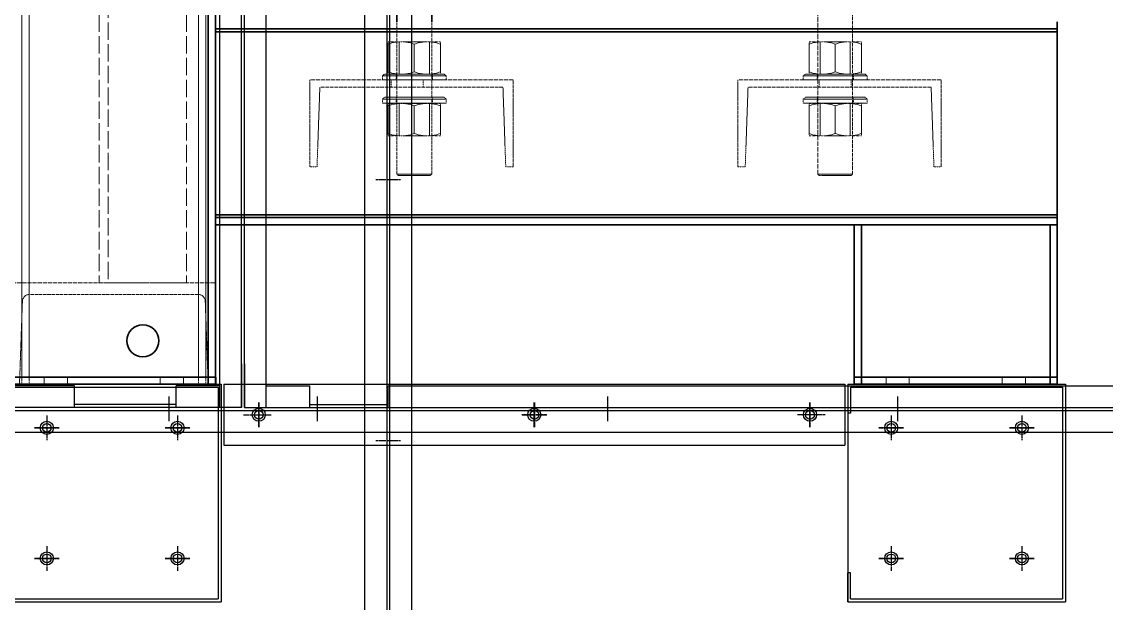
# Model space of a CAD drawing. Header units: millimetres. Extents: x 2197 to 34309, y 1850 to 24558.
# Drawn here: x 14535 to 15283, y 10025 to 10426 of the extents above; entities that cross this region are included whole.
import ezdxf

# ---------------------------------------------------------------- set-up
doc = ezdxf.new("R2010")
doc.units = ezdxf.units.MM
doc.linetypes.add('CENTER', pattern=[2, 1.25, -0.25, 0.25, -0.25])
doc.linetypes.add('DASHED', pattern=[15, 12, -3])
doc.layers.add('center', color=1, linetype='CENTER')

# ---------------------------------------------------------------- blocks, each defined once
blk = doc.blocks.new('A$C246C749F')
for p, q in [((0, 150), (0, 0)), ((0, 150), (150, 150)), ((0, 150), (0, 130)), ((150, 150), (150, 0)), ((2, 148), (148, 148)), ((2, 148), (2, 130)), ((148, 148), (148, 2)), ((2, 130), (0, 130)), ((2, 20), (0, 20)), ((0, 0), (0, 20)), ((2, 2), (2, 20)), ((0, 0), (150, 0)), ((2, 2), (148, 2))]:
    blk.add_line(p, q)
for centre in [(30, 120), (120, 120), (30, 30), (120, 30)]:
    blk.add_circle(centre, 3)
at = {"layer": 'center'}
for p, q in [((30, 128.5), (30, 111.5)), ((120, 128.5), (120, 111.5)), ((38.5, 120), (21.5, 120)), ((128.5, 120), (111.5, 120)), ((30, 38.5), (30, 21.5)), ((120, 38.5), (120, 21.5)), ((38.5, 30), (21.5, 30)), ((128.5, 30), (111.5, 30))]:
    blk.add_line(p, q, dxfattribs=at)
blk = doc.blocks.new('A$C637D7238')
at = {"color": 7, "linetype": 'DASHED', "lineweight": 13}
for p, q in [((851.65, 2530), (851.65, 10)), ((856.64, 2530), (856.64, 10)), ((973.35, 2530), (973.35, 10)), ((978.35, 2530), (978.35, 10)), ((980, 2530), (980, 10)), ((911, 484.54), (911, 80)), ((905, 475.01), (905, 80)), ((965, 475.01), (965, 80)), ((985, 255), (1565, 255)), ((985, 253.08), (1565, 253.08)), ((985, 126.92), (1565, 126.92)), ((985, 125), (1565, 125))]:
    blk.add_line(p, q, dxfattribs=at)
at = {"color": 7, "lineweight": 35}
for p, q in [((980, 2530), (980, 10)), ((985, 2530), (985, 10)), ((985, 255), (1565, 255)), ((985, 253.08), (1565, 253.08)), ((985, 126.92), (1565, 126.92)), ((985, 125), (1565, 125)), ((985, 120), (1565, 120))]:
    blk.add_line(p, q, dxfattribs=at)
at = {"color": 7, "lineweight": 13}
for p, q in [((851.65, 2525), (851.65, 15)), ((856.64, 2525), (856.64, 15)), ((973.35, 2525), (973.35, 15)), ((978.35, 2525), (978.35, 15))]:
    blk.add_line(p, q, dxfattribs=at)
at = {"color": 7, "lineweight": 35, "ltscale": 0.089889}
for p, q in [((1110, 260), (1110, 313.93)), ((1134, 260), (1134, 313.93))]:
    blk.add_line(p, q, dxfattribs=at)
at = {"color": 7, "linetype": 'DASHED', "lineweight": 13, "ltscale": 0.259422}
blk.add_line((1400, 154.85), (1400, 310.5), dxfattribs=at)
at = {"color": 7, "linetype": 'DASHED', "lineweight": 13, "ltscale": 0.202296}
blk.add_line((1424, 154.85), (1424, 276.23), dxfattribs=at)
at = {"color": 7, "lineweight": 35, "ltscale": 0.008333}
for p, q in [((985, 255), (985, 260)), ((1565, 255), (1565, 260)), ((985, 120), (985, 125)), ((1430, 120), (1425, 120)), ((1565, 120), (1560, 120)), ((1565, 120), (1565, 125)), ((985.16, 10), (985.16, 15)), ((1425, 10), (1425, 15)), ((1565, 10), (1565, 15)), ((980, 10), (985, 10)), ((1430, 10), (1425, 10)), ((1565, 10), (1560, 10))]:
    blk.add_line(p, q, dxfattribs=at)
at = {"color": 7, "linetype": 'DASHED', "lineweight": 13, "ltscale": 0.003201}
for p, q in [((985, 253.08), (985, 255)), ((985, 125), (985, 126.92))]:
    blk.add_line(p, q, dxfattribs=at)
at = {"color": 7, "linetype": 'DASHED', "lineweight": 13, "ltscale": 0.175247}
for p, q in [((1110, 154.85), (1110, 260)), ((1134, 154.85), (1134, 260))]:
    blk.add_line(p, q, dxfattribs=at)
at = {"color": 7, "lineweight": 35, "ltscale": 0.003201}
for p, q in [((1565, 253.08), (1565, 255)), ((1565, 125), (1565, 126.92))]:
    blk.add_line(p, q, dxfattribs=at)
at = {"color": 7, "linetype": 'DASHED', "lineweight": 13, "ltscale": 0.210264}
for p, q in [((985, 253.08), (985, 126.92)), ((1183.08, 214.85), (1056.92, 214.85)), ((1478.08, 214.85), (1351.92, 214.85))]:
    blk.add_line(p, q, dxfattribs=at)
at = {"color": 7, "lineweight": 35, "ltscale": 0.210264}
blk.add_line((1565, 253.08), (1565, 126.92), dxfattribs=at)
at = {"color": 7, "linetype": 'DASHED', "lineweight": 13, "ltscale": 0.012392}
for p, q in [((1111.43, 246.12), (1104, 246.12)), ((1140, 246.12), (1132.56, 246.12)), ((1401.43, 246.12), (1394, 246.12)), ((1430, 246.12), (1422.56, 246.12)), ((1111.43, 223.82), (1104, 223.82)), ((1140, 223.82), (1132.56, 223.82)), ((1401.43, 223.82), (1394, 223.82)), ((1430, 223.82), (1422.56, 223.82)), ((1111.43, 203.6), (1104, 203.6)), ((1140, 203.6), (1132.56, 203.6)), ((1401.43, 203.6), (1394, 203.6)), ((1430, 203.6), (1422.56, 203.6)), ((1111.43, 181.3), (1104, 181.3)), ((1140, 181.3), (1132.56, 181.3)), ((1401.43, 181.3), (1394, 181.3)), ((1430, 181.3), (1422.56, 181.3))]:
    blk.add_line(p, q, dxfattribs=at)
at = {"color": 7, "linetype": 'DASHED', "lineweight": 13, "ltscale": 0.002592}
for p, q in [((1104, 246.12), (1104, 244.57)), ((1140, 246.12), (1140, 244.57)), ((1394, 246.12), (1394, 244.57)), ((1430, 246.12), (1430, 244.57)), ((1104, 223.82), (1104, 225.38)), ((1140, 223.82), (1140, 225.38)), ((1394, 223.82), (1394, 225.38)), ((1430, 223.82), (1430, 225.38)), ((1104, 203.6), (1104, 202.05)), ((1140, 203.6), (1140, 202.05)), ((1394, 203.6), (1394, 202.05)), ((1430, 203.6), (1430, 202.05)), ((1104, 181.3), (1104, 182.86)), ((1140, 181.3), (1140, 182.86)), ((1394, 181.3), (1394, 182.86)), ((1430, 181.3), (1430, 182.86))]:
    blk.add_line(p, q, dxfattribs=at)
at = {"color": 7, "linetype": 'DASHED', "lineweight": 13, "ltscale": 0.031982}
for p, q in [((1104, 225.38), (1104, 244.57)), ((1122, 225.38), (1122, 244.57)), ((1122, 225.38), (1122, 244.57)), ((1140, 225.38), (1140, 244.57)), ((1394, 225.38), (1394, 244.57)), ((1412, 225.38), (1412, 244.57)), ((1412, 225.38), (1412, 244.57)), ((1430, 225.38), (1430, 244.57)), ((1104, 182.86), (1104, 202.05)), ((1122, 182.86), (1122, 202.05)), ((1122, 182.86), (1122, 202.05)), ((1140, 182.86), (1140, 202.05)), ((1394, 182.86), (1394, 202.05)), ((1412, 182.86), (1412, 202.05)), ((1412, 182.86), (1412, 202.05)), ((1430, 182.86), (1430, 202.05))]:
    blk.add_line(p, q, dxfattribs=at)
at = {"color": 7, "linetype": 'DASHED', "lineweight": 13, "ltscale": 0.005216}
for p, q in [((1111.43, 246.12), (1114.56, 246.12)), ((1129.43, 246.12), (1132.56, 246.12)), ((1401.43, 246.12), (1404.56, 246.12)), ((1419.43, 246.12), (1422.56, 246.12)), ((1111.43, 223.82), (1114.56, 223.82)), ((1129.43, 223.82), (1132.56, 223.82)), ((1401.43, 223.82), (1404.56, 223.82)), ((1419.43, 223.82), (1422.56, 223.82)), ((1111.43, 203.6), (1114.56, 203.6)), ((1129.43, 203.6), (1132.56, 203.6)), ((1401.43, 203.6), (1404.56, 203.6)), ((1419.43, 203.6), (1422.56, 203.6)), ((1111.43, 181.3), (1114.56, 181.3)), ((1129.43, 181.3), (1132.56, 181.3)), ((1401.43, 181.3), (1404.56, 181.3)), ((1419.43, 181.3), (1422.56, 181.3))]:
    blk.add_line(p, q, dxfattribs=at)
at = {"color": 7, "linetype": 'DASHED', "lineweight": 13, "ltscale": 0.037167}
for p, q in [((1111.62, 223.82), (1111.62, 246.12)), ((1132.38, 223.82), (1132.38, 246.12)), ((1401.62, 223.82), (1401.62, 246.12)), ((1422.38, 223.82), (1422.38, 246.12))]:
    blk.add_line(p, q, dxfattribs=at)
at = {"color": 7, "linetype": 'DASHED', "lineweight": 13, "ltscale": 0.024784}
for p, q in [((1129.43, 246.12), (1114.56, 246.12)), ((1419.43, 246.12), (1404.56, 246.12)), ((1129.43, 223.82), (1114.56, 223.82)), ((1419.43, 223.82), (1404.56, 223.82)), ((1129.43, 203.6), (1114.56, 203.6)), ((1419.43, 203.6), (1404.56, 203.6)), ((1129.43, 181.3), (1114.56, 181.3)), ((1419.43, 181.3), (1404.56, 181.3))]:
    blk.add_line(p, q, dxfattribs=at)
at = {"color": 7, "linetype": 'DASHED', "lineweight": 13, "ltscale": 0.1}
for p, q in [((1050, 219.85), (1050, 159.85)), ((1190, 159.85), (1190, 219.85)), ((1345, 219.85), (1345, 159.85)), ((1485, 159.85), (1485, 219.85)), ((905, 80), (965, 80))]:
    blk.add_line(p, q, dxfattribs=at)
at = {"color": 7, "linetype": 'DASHED', "lineweight": 13, "ltscale": 0.233333}
for p, q in [((1190, 219.85), (1050, 219.85)), ((1485, 219.85), (1345, 219.85)), ((845, 80), (985, 80))]:
    blk.add_line(p, q, dxfattribs=at)
at = {"color": 7, "linetype": 'DASHED', "lineweight": 13, "ltscale": 0.003151}
for p, q in [((1101.5, 223.85), (1100, 222.69)), ((1142.5, 223.85), (1144, 222.69)), ((1391.5, 223.85), (1390, 222.69)), ((1432.5, 223.85), (1434, 222.69)), ((1101.5, 207.85), (1100, 206.69)), ((1142.5, 207.85), (1144, 206.69)), ((1391.5, 207.85), (1390, 206.69)), ((1432.5, 207.85), (1434, 206.69))]:
    blk.add_line(p, q, dxfattribs=at)
at = {"color": 7, "linetype": 'DASHED', "lineweight": 13, "ltscale": 0.036667}
for p, q in [((1122, 222.69), (1100, 222.69)), ((1122, 219.85), (1100, 219.85)), ((1144, 222.69), (1122, 222.69)), ((1144, 219.85), (1122, 219.85)), ((1412, 222.69), (1390, 222.69)), ((1412, 219.85), (1390, 219.85)), ((1434, 222.69), (1412, 222.69)), ((1434, 219.85), (1412, 219.85)), ((1122, 206.69), (1100, 206.69)), ((1122, 203.85), (1100, 203.85)), ((1144, 206.69), (1122, 206.69)), ((1144, 203.85), (1122, 203.85)), ((1412, 206.69), (1390, 206.69)), ((1412, 203.85), (1390, 203.85)), ((1434, 206.69), (1412, 206.69)), ((1434, 203.85), (1412, 203.85))]:
    blk.add_line(p, q, dxfattribs=at)
at = {"color": 7, "linetype": 'DASHED', "lineweight": 13, "ltscale": 0.004748}
for p, q in [((1100, 219.85), (1100, 222.69)), ((1144, 219.85), (1144, 222.69)), ((1390, 219.85), (1390, 222.69)), ((1434, 219.85), (1434, 222.69)), ((1100, 203.85), (1100, 206.69)), ((1144, 203.85), (1144, 206.69)), ((1390, 203.85), (1390, 206.69)), ((1434, 203.85), (1434, 206.69))]:
    blk.add_line(p, q, dxfattribs=at)
at = {"color": 7, "linetype": 'DASHED', "lineweight": 13, "ltscale": 0.034167}
for p, q in [((1122, 223.85), (1101.5, 223.85)), ((1142.5, 223.85), (1122, 223.85)), ((1412, 223.85), (1391.5, 223.85)), ((1432.5, 223.85), (1412, 223.85)), ((1122, 207.85), (1101.5, 207.85)), ((1142.5, 207.85), (1122, 207.85)), ((1412, 207.85), (1391.5, 207.85)), ((1432.5, 207.85), (1412, 207.85))]:
    blk.add_line(p, q, dxfattribs=at)
at = {"color": 7, "linetype": 'DASHED', "lineweight": 13, "ltscale": 0.008333}
for p, q in [((1106, 219.85), (1106, 214.85)), ((1106, 219.85), (1106, 214.85)), ((1128, 219.85), (1128, 214.85)), ((1128, 219.85), (1128, 214.85)), ((1401, 219.85), (1401, 214.85)), ((1401, 219.85), (1401, 214.85)), ((1423, 219.85), (1423, 214.85)), ((1423, 219.85), (1423, 214.85)), ((1050, 159.85), (1055, 159.85)), ((1190, 159.85), (1185, 159.85)), ((1345, 159.85), (1350, 159.85)), ((1485, 159.85), (1480, 159.85)), ((851.65, 15), (851.65, 10)), ((856.64, 15), (856.64, 10)), ((867, 10), (867, 15)), ((867, 15), (867, 10)), ((883, 10), (883, 15)), ((883, 15), (883, 10)), ((947, 10), (947, 15)), ((947, 15), (947, 10)), ((963, 10), (963, 15)), ((963, 15), (963, 10)), ((973.35, 15), (973.35, 10)), ((978.35, 15), (978.35, 10)), ((1447, 10), (1447, 15)), ((1447, 15), (1447, 10)), ((1463, 10), (1463, 15)), ((1463, 15), (1463, 10)), ((1527, 10), (1527, 15)), ((1527, 15), (1527, 10)), ((1543, 10), (1543, 15)), ((1543, 15), (1543, 10)), ((985, 10), (980, 10))]:
    blk.add_line(p, q, dxfattribs=at)
at = {"color": 7, "linetype": 'DASHED', "lineweight": 13, "ltscale": 0.006667}
for p, q in [((1109.5, 219.85), (1109.5, 223.85)), ((1134.5, 219.85), (1134.5, 223.85)), ((1399.5, 219.85), (1399.5, 223.85)), ((1424.5, 219.85), (1424.5, 223.85)), ((1109.5, 203.85), (1109.5, 207.85)), ((1134.5, 203.85), (1134.5, 207.85)), ((1399.5, 203.85), (1399.5, 207.85)), ((1424.5, 203.85), (1424.5, 207.85))]:
    blk.add_line(p, q, dxfattribs=at)
at = {"color": 7, "linetype": 'DASHED', "lineweight": 13, "ltscale": 0.091723}
for p, q in [((1055, 159.85), (1056.92, 214.85)), ((1185, 159.85), (1183.08, 214.85)), ((1350, 159.85), (1351.92, 214.85)), ((1480, 159.85), (1478.08, 214.85))]:
    blk.add_line(p, q, dxfattribs=at)
at = {"color": 7, "linetype": 'DASHED', "lineweight": 13, "ltscale": 0.037166}
for p, q in [((1111.62, 181.3), (1111.62, 203.6)), ((1132.38, 181.3), (1132.38, 203.6)), ((1401.62, 181.3), (1401.62, 203.6)), ((1422.38, 181.3), (1422.38, 203.6))]:
    blk.add_line(p, q, dxfattribs=at)
at = {"color": 7, "linetype": 'DASHED', "lineweight": 13, "ltscale": 0.037552}
for p, q in [((1132.53, 154.85), (1110, 154.85)), ((1134, 154.85), (1111.47, 154.85)), ((1424, 154.85), (1401.47, 154.85))]:
    blk.add_line(p, q, dxfattribs=at)
at = {"color": 7, "linetype": 'DASHED', "lineweight": 13, "ltscale": 0.002357}
for p, q in [((1111, 153.85), (1110, 154.85)), ((1133, 153.85), (1134, 154.85)), ((1401, 153.85), (1400, 154.85)), ((1423, 153.85), (1424, 154.85))]:
    blk.add_line(p, q, dxfattribs=at)
at = {"color": 7, "linetype": 'DASHED', "lineweight": 13, "ltscale": 0.002244}
for p, q in [((1112.35, 153.85), (1111, 153.85)), ((1402.35, 153.85), (1401, 153.85))]:
    blk.add_line(p, q, dxfattribs=at)
at = {"color": 7, "linetype": 'DASHED', "lineweight": 13, "ltscale": 0.034422}
for p, q in [((1133, 153.85), (1112.35, 153.85)), ((1423, 153.85), (1402.35, 153.85))]:
    blk.add_line(p, q, dxfattribs=at)
at = {"color": 7, "linetype": 'DASHED', "lineweight": 13, "ltscale": 0.037551}
blk.add_line((1422.53, 154.85), (1400, 154.85), dxfattribs=at)
at = {"color": 7, "lineweight": 35, "ltscale": 0.183333}
for p, q in [((1425, 120), (1425, 10)), ((1430, 120), (1430, 10)), ((1560, 120), (1560, 10)), ((1565, 120), (1565, 10))]:
    blk.add_line(p, q, dxfattribs=at)
at = {"color": 7, "linetype": 'DASHED', "lineweight": 13, "ltscale": 0.216667}
for p, q in [((1560, 120), (1430, 120)), ((1560, 10), (1430, 10))]:
    blk.add_line(p, q, dxfattribs=at)
at = {"color": 7, "linetype": 'DASHED', "lineweight": 13, "ltscale": 0.116667}
blk.add_line((985, 10), (985, 80), dxfattribs=at)
at = {"color": 7, "linetype": 'DASHED', "lineweight": 13, "ltscale": 0.193355}
blk.add_line((973.01, 72), (856.99, 72), dxfattribs=at)
at = {"color": 7, "linetype": 'DASHED', "lineweight": 13, "ltscale": 0.095349}
for p, q in [((852, 67.17), (850, 10)), ((980, 10), (978, 67.17))]:
    blk.add_line(p, q, dxfattribs=at)
at = {"color": 7, "lineweight": 35, "ltscale": 0.233333}
for p, q in [((985.16, 15), (845.16, 15)), ((1565, 15), (1425, 15)), ((845.16, 10), (985.16, 10)), ((1565, 10), (1425, 10))]:
    blk.add_line(p, q, dxfattribs=at)
at = {"color": 7, "linetype": 'DASHED', "lineweight": 13, "ltscale": 0.002746}
for p, q in [((850, 10), (851.65, 10)), ((980, 10), (978.35, 10))]:
    blk.add_line(p, q, dxfattribs=at)
at = {"color": 7, "linetype": 'DASHED', "lineweight": 13, "ltscale": 0.008328}
for p, q in [((856.64, 10), (851.65, 10)), ((978.35, 10), (973.35, 10))]:
    blk.add_line(p, q, dxfattribs=at)
at = {"color": 7, "linetype": 'DASHED', "lineweight": 13, "ltscale": 0.194519}
blk.add_line((856.64, 10), (973.35, 10), dxfattribs=at)
at = {"color": 7, "linetype": 'DASHED', "lineweight": 13}
for points in [[(1111.43, 246.12), (1109.9, 245.97), (1108.31, 245.71), (1106.63, 245.34), (1104.82, 244.83), (1104, 244.57)], [(1111.43, 246.12), (1109.9, 245.97), (1108.31, 245.71), (1106.63, 245.34), (1104.82, 244.83), (1104, 244.57)], [(1114.56, 246.12), (1116.1, 245.97), (1117.69, 245.71), (1119.37, 245.34), (1121.18, 244.83), (1122, 244.57)], [(1114.56, 246.12), (1116.1, 245.97), (1117.69, 245.71), (1119.37, 245.34), (1121.18, 244.83), (1122, 244.57)], [(1129.43, 246.12), (1127.9, 245.97), (1126.31, 245.71), (1124.63, 245.34), (1122.82, 244.83), (1122, 244.57)], [(1129.43, 246.12), (1127.9, 245.97), (1126.31, 245.71), (1124.63, 245.34), (1122.82, 244.83), (1122, 244.57)], [(1132.56, 246.12), (1134.1, 245.97), (1135.69, 245.71), (1137.37, 245.34), (1139.18, 244.83), (1140, 244.57)], [(1132.56, 246.12), (1134.1, 245.97), (1135.69, 245.71), (1137.37, 245.34), (1139.18, 244.83), (1140, 244.57)], [(1401.43, 246.12), (1399.9, 245.97), (1398.31, 245.71), (1396.63, 245.34), (1394.82, 244.83), (1394, 244.57)], [(1401.43, 246.12), (1399.9, 245.97), (1398.31, 245.71), (1396.63, 245.34), (1394.82, 244.83), (1394, 244.57)], [(1404.56, 246.12), (1406.1, 245.97), (1407.69, 245.71), (1409.37, 245.34), (1411.18, 244.83), (1412, 244.57)], [(1404.56, 246.12), (1406.1, 245.97), (1407.69, 245.71), (1409.37, 245.34), (1411.18, 244.83), (1412, 244.57)], [(1419.43, 246.12), (1417.9, 245.97), (1416.31, 245.71), (1414.63, 245.34), (1412.82, 244.83), (1412, 244.57)], [(1419.43, 246.12), (1417.9, 245.97), (1416.31, 245.71), (1414.63, 245.34), (1412.82, 244.83), (1412, 244.57)], [(1422.56, 246.12), (1424.1, 245.97), (1425.69, 245.71), (1427.37, 245.34), (1429.18, 244.83), (1430, 244.57)], [(1422.56, 246.12), (1424.1, 245.97), (1425.69, 245.71), (1427.37, 245.34), (1429.18, 244.83), (1430, 244.57)], [(1111.43, 223.82), (1109.9, 223.97), (1108.31, 224.23), (1106.63, 224.6), (1104.82, 225.11), (1104, 225.38)], [(1111.43, 223.82), (1109.9, 223.97), (1108.31, 224.23), (1106.63, 224.6), (1104.82, 225.11), (1104, 225.38)], [(1114.56, 223.82), (1116.1, 223.97), (1117.69, 224.23), (1119.37, 224.6), (1121.18, 225.11), (1122, 225.38)], [(1114.56, 223.82), (1116.1, 223.97), (1117.69, 224.23), (1119.37, 224.6), (1121.18, 225.11), (1122, 225.38)], [(1129.43, 223.82), (1127.9, 223.97), (1126.31, 224.23), (1124.63, 224.6), (1122.82, 225.11), (1122, 225.38)], [(1129.43, 223.82), (1127.9, 223.97), (1126.31, 224.23), (1124.63, 224.6), (1122.82, 225.11), (1122, 225.38)], [(1132.56, 223.82), (1134.1, 223.97), (1135.69, 224.23), (1137.37, 224.6), (1139.18, 225.11), (1140, 225.38)], [(1132.56, 223.82), (1134.1, 223.97), (1135.69, 224.23), (1137.37, 224.6), (1139.18, 225.11), (1140, 225.38)], [(1401.43, 223.82), (1399.9, 223.97), (1398.31, 224.23), (1396.63, 224.6), (1394.82, 225.11), (1394, 225.38)], [(1401.43, 223.82), (1399.9, 223.97), (1398.31, 224.23), (1396.63, 224.6), (1394.82, 225.11), (1394, 225.38)], [(1404.56, 223.82), (1406.1, 223.97), (1407.69, 224.23), (1409.37, 224.6), (1411.18, 225.11), (1412, 225.38)], [(1404.56, 223.82), (1406.1, 223.97), (1407.69, 224.23), (1409.37, 224.6), (1411.18, 225.11), (1412, 225.38)], [(1419.43, 223.82), (1417.9, 223.97), (1416.31, 224.23), (1414.63, 224.6), (1412.82, 225.11), (1412, 225.38)], [(1419.43, 223.82), (1417.9, 223.97), (1416.31, 224.23), (1414.63, 224.6), (1412.82, 225.11), (1412, 225.38)], [(1422.56, 223.82), (1424.1, 223.97), (1425.69, 224.23), (1427.37, 224.6), (1429.18, 225.11), (1430, 225.38)], [(1422.56, 223.82), (1424.1, 223.97), (1425.69, 224.23), (1427.37, 224.6), (1429.18, 225.11), (1430, 225.38)], [(1111.43, 203.6), (1109.9, 203.45), (1108.31, 203.2), (1106.63, 202.82), (1104.82, 202.31), (1104, 202.05)], [(1111.43, 203.6), (1109.9, 203.45), (1108.31, 203.2), (1106.63, 202.82), (1104.82, 202.31), (1104, 202.05)], [(1114.56, 203.6), (1116.1, 203.45), (1117.69, 203.2), (1119.37, 202.82), (1121.18, 202.31), (1122, 202.05)], [(1114.56, 203.6), (1116.1, 203.45), (1117.69, 203.2), (1119.37, 202.82), (1121.18, 202.31), (1122, 202.05)], [(1129.43, 203.6), (1127.9, 203.45), (1126.31, 203.2), (1124.63, 202.82), (1122.82, 202.31), (1122, 202.05)], [(1129.43, 203.6), (1127.9, 203.45), (1126.31, 203.2), (1124.63, 202.82), (1122.82, 202.31), (1122, 202.05)], [(1132.56, 203.6), (1134.1, 203.45), (1135.69, 203.2), (1137.37, 202.82), (1139.18, 202.31), (1140, 202.05)], [(1132.56, 203.6), (1134.1, 203.45), (1135.69, 203.2), (1137.37, 202.82), (1139.18, 202.31), (1140, 202.05)], [(1401.43, 203.6), (1399.9, 203.45), (1398.31, 203.2), (1396.63, 202.82), (1394.82, 202.31), (1394, 202.05)], [(1401.43, 203.6), (1399.9, 203.45), (1398.31, 203.2), (1396.63, 202.82), (1394.82, 202.31), (1394, 202.05)], [(1404.56, 203.6), (1406.1, 203.45), (1407.69, 203.2), (1409.37, 202.82), (1411.18, 202.31), (1412, 202.05)], [(1404.56, 203.6), (1406.1, 203.45), (1407.69, 203.2), (1409.37, 202.82), (1411.18, 202.31), (1412, 202.05)], [(1419.43, 203.6), (1417.9, 203.45), (1416.31, 203.2), (1414.63, 202.82), (1412.82, 202.31), (1412, 202.05)], [(1419.43, 203.6), (1417.9, 203.45), (1416.31, 203.2), (1414.63, 202.82), (1412.82, 202.31), (1412, 202.05)], [(1422.56, 203.6), (1424.1, 203.45), (1425.69, 203.2), (1427.37, 202.82), (1429.18, 202.31), (1430, 202.05)], [(1422.56, 203.6), (1424.1, 203.45), (1425.69, 203.2), (1427.37, 202.82), (1429.18, 202.31), (1430, 202.05)], [(1111.43, 181.3), (1109.9, 181.46), (1108.31, 181.71), (1106.63, 182.09), (1104.82, 182.6), (1104, 182.86)], [(1111.43, 181.3), (1109.9, 181.46), (1108.31, 181.71), (1106.63, 182.09), (1104.82, 182.6), (1104, 182.86)], [(1114.56, 181.3), (1116.1, 181.46), (1117.69, 181.71), (1119.37, 182.09), (1121.18, 182.6), (1122, 182.86)], [(1114.56, 181.3), (1116.1, 181.46), (1117.69, 181.71), (1119.37, 182.09), (1121.18, 182.6), (1122, 182.86)], [(1129.43, 181.3), (1127.9, 181.46), (1126.31, 181.71), (1124.63, 182.09), (1122.82, 182.6), (1122, 182.86)], [(1129.43, 181.3), (1127.9, 181.46), (1126.31, 181.71), (1124.63, 182.09), (1122.82, 182.6), (1122, 182.86)], [(1132.56, 181.3), (1134.1, 181.46), (1135.69, 181.71), (1137.37, 182.09), (1139.18, 182.6), (1140, 182.86)], [(1132.56, 181.3), (1134.1, 181.46), (1135.69, 181.71), (1137.37, 182.09), (1139.18, 182.6), (1140, 182.86)], [(1401.43, 181.3), (1399.9, 181.46), (1398.31, 181.71), (1396.63, 182.09), (1394.82, 182.6), (1394, 182.86)], [(1401.43, 181.3), (1399.9, 181.46), (1398.31, 181.71), (1396.63, 182.09), (1394.82, 182.6), (1394, 182.86)], [(1404.56, 181.3), (1406.1, 181.46), (1407.69, 181.71), (1409.37, 182.09), (1411.18, 182.6), (1412, 182.86)], [(1404.56, 181.3), (1406.1, 181.46), (1407.69, 181.71), (1409.37, 182.09), (1411.18, 182.6), (1412, 182.86)], [(1419.43, 181.3), (1417.9, 181.46), (1416.31, 181.71), (1414.63, 182.09), (1412.82, 182.6), (1412, 182.86)], [(1419.43, 181.3), (1417.9, 181.46), (1416.31, 181.71), (1414.63, 182.09), (1412.82, 182.6), (1412, 182.86)], [(1422.56, 181.3), (1424.1, 181.46), (1425.69, 181.71), (1427.37, 182.09), (1429.18, 182.6), (1430, 182.86)], [(1422.56, 181.3), (1424.1, 181.46), (1425.69, 181.71), (1427.37, 182.09), (1429.18, 182.6), (1430, 182.86)]]:
    blk.add_lwpolyline(points, dxfattribs=at)
at = {"color": 7, "lineweight": 35}
blk.add_circle((935, 40), 11, dxfattribs=at)
at = {"color": 7, "linetype": 'DASHED', "lineweight": 13}
for centre, start, end in [((856.99, 67), 90, 178), ((973.01, 67), 2, 90)]:
    blk.add_arc(centre, 5, start, end, dxfattribs=at)
blk = doc.blocks.new('A$C7585302F')
for p, q in [((1085, 9.5), (1085, 2715.5)), ((1100, 9.5), (1100, 2715.5)), ((1100, 9.5), (1100, 2715.5)), ((1100, 39.5), (1100, 9.5)), ((985, 24.5), (15, 24.5)), ((985, 9.5), (985, 24.5)), ((1055, 9.5), (1055, 24.5)), ((1085, 24.5), (1055, 24.5)), ((1100, 9.5), (0, 9.5)), ((1055, 11.5), (985, 11.5))]:
    blk.add_line(p, q)
at = {"layer": 'center'}
blk.add_line((1050, 17), (1050, 0), dxfattribs=at)
blk = doc.blocks.new('A$C30E44EA2')
for p, q in [((0, 9.5), (0, 2715.5)), ((0, 9.5), (0, 2715.5)), ((15, 9.5), (15, 2715.5)), ((0, 39.5), (0, 9.5)), ((15, 24.5), (45, 24.5)), ((45, 9.5), (45, 24.5)), ((99, 24.5), (1085, 24.5)), ((99, 9.5), (99, 24.5)), ((0, 9.5), (1100, 9.5)), ((45, 11.5), (99, 11.5))]:
    blk.add_line(p, q)
at = {"layer": 'center'}
for p, q in [((50, 17), (50, 0)), ((250, 17), (250, 0)), ((450, 17), (450, 0))]:
    blk.add_line(p, q, dxfattribs=at)
blk = doc.blocks.new('A$C51D943FC')
for p, q in [((0, 0), (0, 427.76)), ((0, 427.76), (42, 427.76)), ((42, 0), (42, 427.76)), ((0, 0), (42, 0))]:
    blk.add_line(p, q)
for centre in [(21, 403.76), (21, 214), (21, 24)]:
    blk.add_circle(centre, 3)
at = {"layer": 'center'}
for p, q in [((21, 412.26), (21, 395.26)), ((12.5, 403.76), (29.5, 403.76)), ((21, 205.5), (21, 222.5)), ((12.5, 214), (29.5, 214)), ((21, 13.5), (21, 32.5)), ((12.5, 24), (29.5, 24))]:
    blk.add_line(p, q, dxfattribs=at)
blk = doc.blocks.new('A$C1AFF22E1')
for p, q in [((9.5, 2966), (9.5, 0)), ((24.5, 2966), (24.5, 0))]:
    blk.add_line(p, q)
for centre in [(109.12, 231), (299.12, 231), (355.12, 222), (355.12, 222), (445.12, 222), (445.12, 222), (355.12, 132), (355.12, 132), (445.12, 132), (445.12, 132)]:
    blk.add_circle(centre, 4.5)
at = {"layer": 'center'}
for p, q in [((109.12, 222.5), (109.12, 239.5)), ((299.12, 222.5), (299.12, 239.5)), ((117.62, 231), (100.62, 231)), ((309.62, 231), (290.62, 231)), ((355.12, 230.5), (355.12, 213.5)), ((445.12, 230.5), (445.12, 213.5)), ((346.62, 222), (363.62, 222)), ((436.62, 222), (453.62, 222)), ((355.12, 140.5), (355.12, 123.5)), ((445.12, 140.5), (445.12, 123.5)), ((346.62, 132), (363.62, 132)), ((436.62, 132), (453.62, 132))]:
    blk.add_line(p, q, dxfattribs=at)
blk = doc.blocks.new('A$C7FE17281')
for p, q in [((1100, 2966), (1100, 0)), ((1085, 0), (1085, 2935.83))]:
    blk.add_line(p, q)
for centre in [(1011.86, 231), (865.86, 222), (865.86, 222), (865.86, 222), (865.86, 222), (955.86, 222), (955.86, 222), (955.86, 222), (955.86, 222), (865.86, 132), (865.86, 132), (865.86, 132), (865.86, 132), (955.86, 132), (955.86, 132), (955.86, 132), (955.86, 132)]:
    blk.add_circle(centre, 4.5)
at = {"layer": 'center'}
for p, q in [((1109.5, 393), (1092.5, 393)), ((1011.86, 222.5), (1011.86, 239.5)), ((865.86, 230.5), (865.86, 213.5)), ((865.86, 230.5), (865.86, 213.5)), ((955.86, 230.5), (955.86, 213.5)), ((955.86, 230.5), (955.86, 213.5)), ((1003.36, 231), (1020.36, 231)), ((857.36, 222), (874.36, 222)), ((857.36, 222), (874.36, 222)), ((947.36, 222), (964.36, 222)), ((947.36, 222), (964.36, 222)), ((1109.5, 213), (1092.5, 213)), ((865.86, 140.5), (865.86, 123.5)), ((865.86, 140.5), (865.86, 123.5)), ((955.86, 140.5), (955.86, 123.5)), ((955.86, 140.5), (955.86, 123.5)), ((857.36, 132), (874.36, 132)), ((857.36, 132), (874.36, 132)), ((947.36, 132), (964.36, 132)), ((947.36, 132), (964.36, 132))]:
    blk.add_line(p, q, dxfattribs=at)
blk = doc.blocks.new('A$C29A03157')
at = {"color": 7}
for p, q in [((0, 500), (3400, 500)), ((15, 485), (3385, 485))]:
    blk.add_line(p, q, dxfattribs=at)
blk = doc.blocks.new('1')
at = {"color": 2}
for name, p in [('A$C7FE17281', (13686.83, 9924.03)), ('A$C1AFF22E1', (14779.33, 9924.03)), ('A$C29A03157', (13586.83, 9658.03))]:
    blk.add_blockref(name, p, dxfattribs=at)
at = {"color": 7}
for name, p in [('A$C7585302F', (13586.83, 10150.53)), ('A$C30E44EA2', (14688.83, 10150.53)), ('A$C637D7238', (13683.84, 10166.03))]:
    blk.add_blockref(name, p, dxfattribs=at)
for p in [(14522.69, 10026.03), (15104.46, 10026.03)]:
    blk.add_blockref('A$C246C749F', p)
at = {"color": 1, "rotation": 270}
blk.add_blockref('A$C51D943FC', (14674.69, 10176.03), dxfattribs=at)

msp = doc.modelspace()

# ---------------------------------------------------------------- block references
msp.add_blockref('1', (0, 0))

doc.saveas('drawing.dxf')
